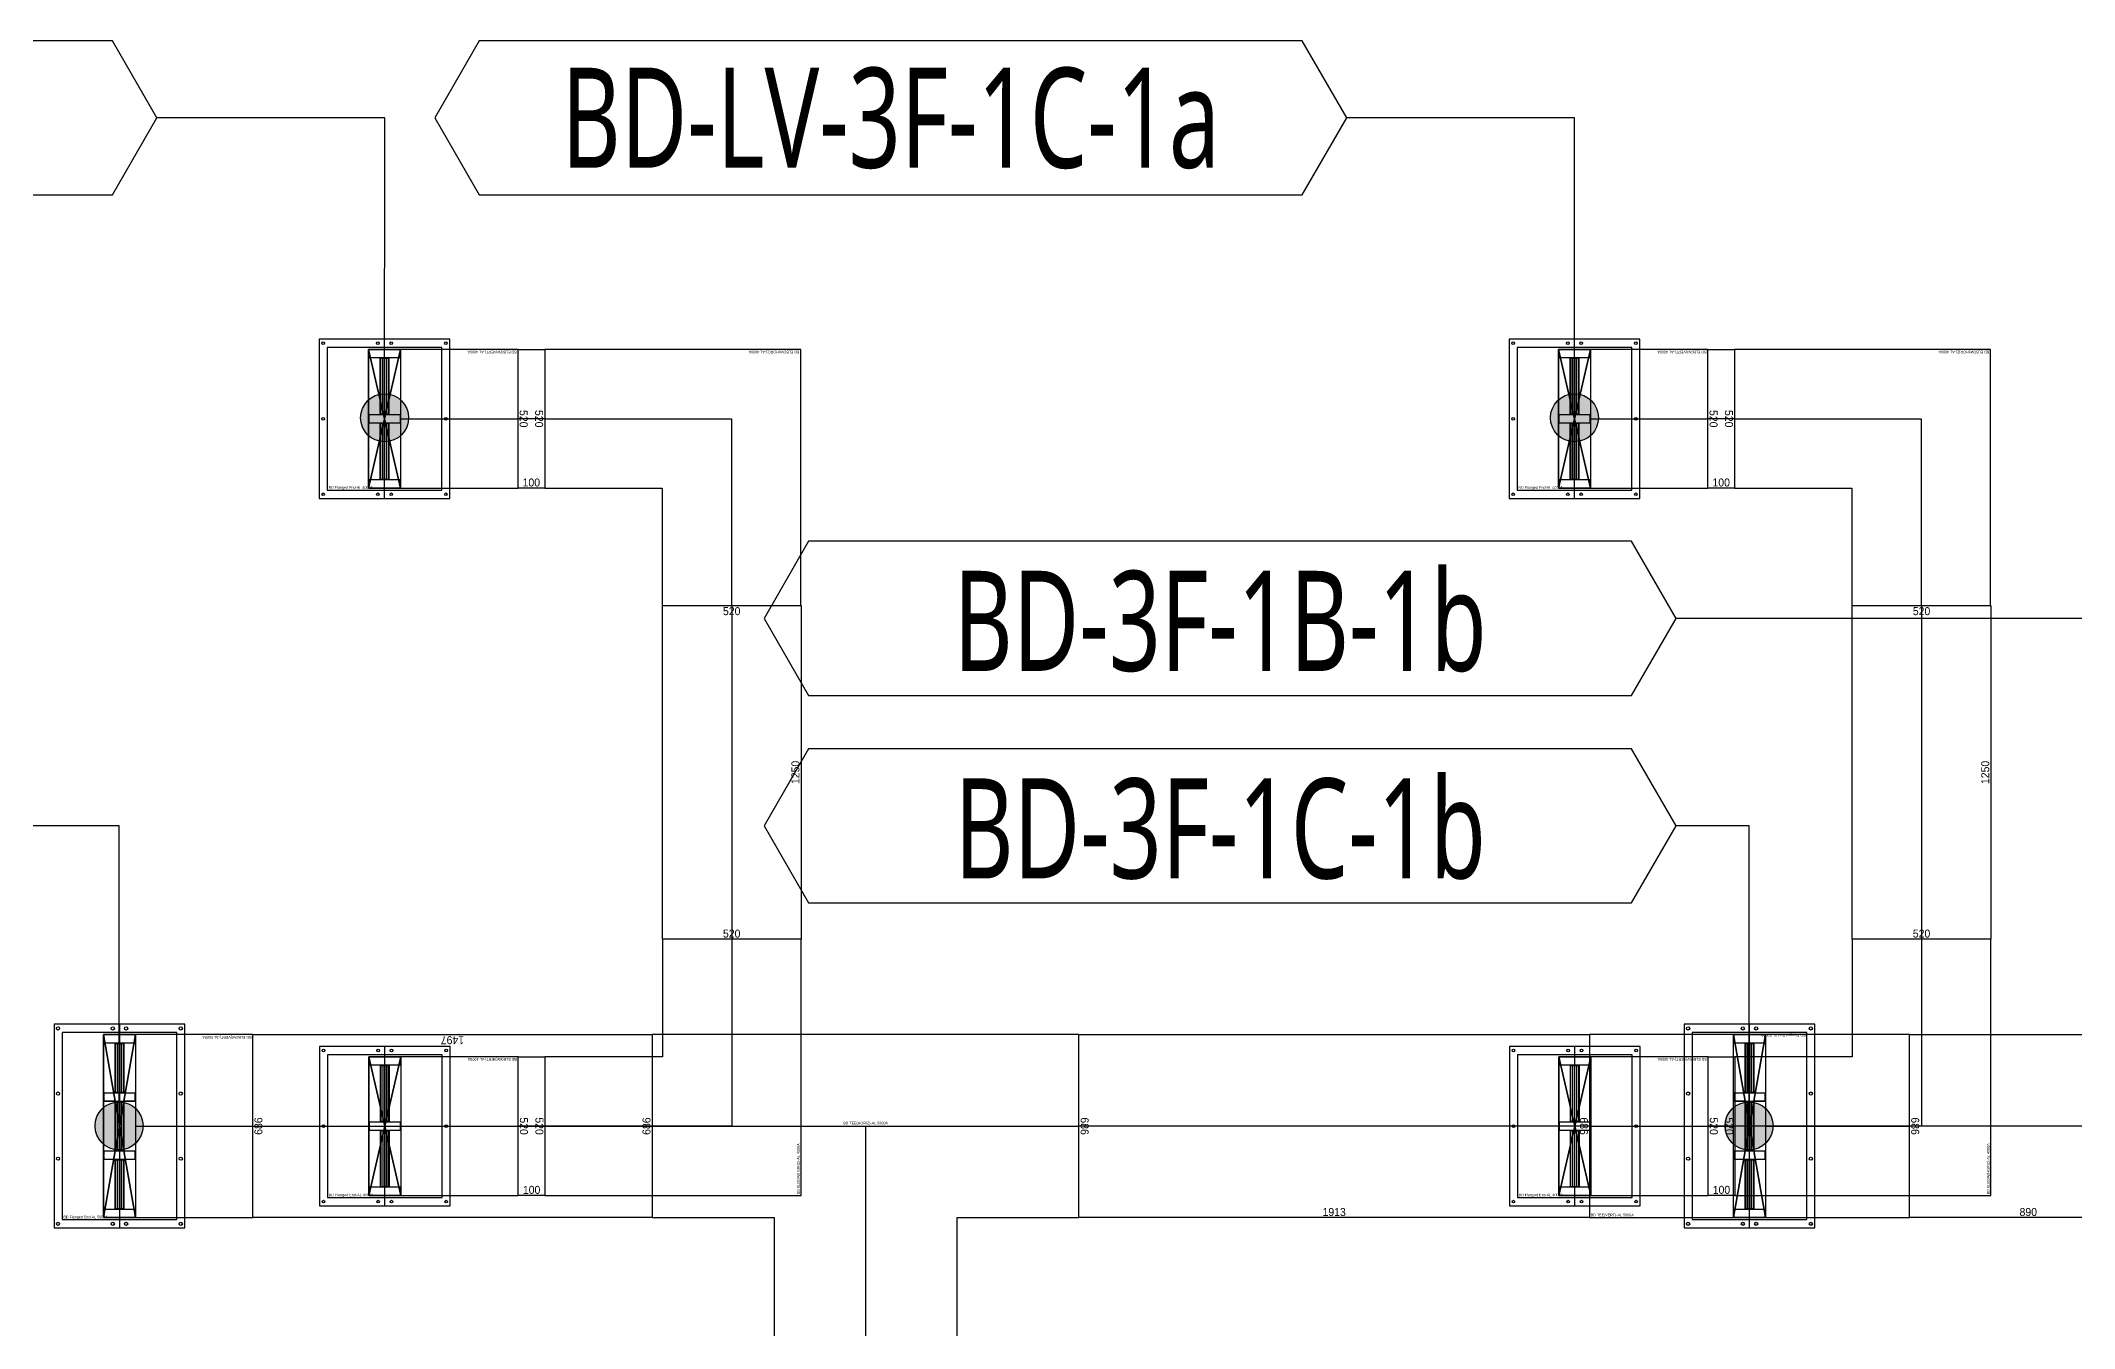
# Model space of a CAD drawing. Header units: millimetres. Extents: x 84228 to 374549, y -351975 to 847575.
# Drawn here: x 292800 to 300423, y 410342 to 415166 of the extents above; entities that cross this region are included whole.
import ezdxf
from ezdxf.enums import TextEntityAlignment as Align

# ---------------------------------------------------------------- set-up
doc = ezdxf.new("R2010")
doc.units = ezdxf.units.MM
doc.header["$LTSCALE"] = 150
doc.layers.get('Defpoints').update_dxf_attribs({"color": 150})
for name, color, linetype in [('-----27 Bus Duct_LV_380-220V', 200, 'Continuous'), ('-----27 Bus Duct_LV_380-220V_IT BACK UP', 2, 'Continuous'), ('-----99 Cable Schedule', 2, 'Continuous')]:
    doc.layers.add(name, color=color, linetype=linetype)
doc.styles.add('DH', font='malgun.ttf')
doc.styles.add('ELEC', font='Dotum.ttf')
doc.styles.get("Standard").update_dxf_attribs({"font": 'Dotum.ttf'})
doc.dimstyles.new('전기통신참고용-치수', dxfattribs={"dimscale": 15, "dimtxt": 2, "dimasz": 0, "dimexe": 0, "dimexo": 0, "dimgap": 0.4, "dimtad": 4, "dimdec": 0, "dimzin": 0, "dimdsep": 46, "dimtxsty": 'Standard', "dimblk": 'NONE', "dimcen": 0, "dimse1": 1, "dimse2": 1, "dimsd1": 1, "dimsd2": 1, "dimclrd": 8, "dimclre": 8, "dimclrt": 8, "dimadec": 0, "dimazin": 0, "dimtfac": 1, "dimtdec": 0, "dimtix": 1, "dimtmove": 2, "dimatfit": 0, "dimldrblk": 'NONE', "dimfxl": 2, "dimtolj": 1, "dimtzin": 0, "dimarcsym": 0})

# ---------------------------------------------------------------- blocks, each defined once
blk = doc.blocks.new('*U79')
at = {"color": 0}
blk.add_line((0, 381.5), (0, -381.5), dxfattribs=at)
at = {"color": 1}
for p, q in [((60, 343), (-60, -343)), ((-60, 343), (60, -343))]:
    blk.add_line(p, q, dxfattribs=at)
at = {"color": 0}
for points in [[(-245, -381.5), (245, -381.5), (245, 381.5), (-245, 381.5)], [(-215, -350.5), (215, -350.5), (215, 350.5), (-215, 350.5)]]:
    blk.add_lwpolyline(points, close=True, dxfattribs=at)
at = {"color": 1}
blk.add_lwpolyline([(60, -343), (-60, -343), (-60, 343), (60, 343)], close=True, dxfattribs=at)
for points in [[(-60, 123, -0.4142136), (-58, 125), (-17.2, 125, 0.4142136), (-16.2, 126), (-16.2, 310, 0.4142136), (-17.2, 311), (-58, 311, -0.4142136), (-60, 313), (-60, 343, -0.4142136), (-59, 342), (-59, 313, 0.4142136), (-58, 312), (58, 312, 0.4142136), (59, 313), (59, 342, -0.4142136), (60, 343), (60, 313, -0.4142136), (58, 311), (17.2, 311, 0.4142136), (16.2, 310), (16.2, 126, 0.4142136), (17.2, 125), (58, 125, -0.4142136), (60, 123), (60, 111, -0.4142136), (59, 112), (59, 123, 0.4142136), (58, 124), (-58, 124, 0.4142136), (-59, 123), (-59, 112, -0.4142136), (-60, 111), (-60, 111), (-60, 111), (-60, 111)], [(-15.2, 126), (-15.2, 310, -0.4142136), (-14.2, 311), (14.2, 311, -0.4142136), (15.2, 310), (15.2, 126, -0.4142136), (14.2, 125), (-14.2, 125, -0.4142136)], [(-14.2, 127), (-14.2, 309, -0.4142136), (-13.2, 310), (-8.85, 310, -0.4142136), (-7.85, 309), (-7.85, 127, -0.4142136), (-8.85, 126), (-13.2, 126, -0.4142136)], [(-6.85, 127), (-6.85, 309, -0.4142136), (-5.85, 310), (-1.5, 310, -0.4142136), (-0.5, 309), (-0.5, 127, -0.4142136), (-1.5, 126), (-5.85, 126, -0.4142136)], [(0.5, 127), (0.5, 309, -0.4142136), (1.5, 310), (5.85, 310, -0.4142136), (6.85, 309), (6.85, 127, -0.4142136), (5.85, 126), (1.5, 126, -0.4142136)], [(7.85, 127), (7.85, 309, -0.4142136), (8.85, 310), (13.2, 310, -0.4142136), (14.2, 309), (14.2, 127, -0.4142136), (13.2, 126), (8.85, 126, -0.4142136)], [(-60, -95, -0.4142136), (-58, -93), (-17.2, -93, 0.4142136), (-16.2, -92), (-16.2, 92, 0.4142136), (-17.2, 93), (-58, 93, -0.4142136), (-60, 95), (-60, 109, -0.4142136), (-59, 108), (-59, 95, 0.4142136), (-58, 94), (58, 94, 0.4142136), (59, 95), (59, 108, -0.4142136), (60, 109), (60, 95, -0.4142136), (58, 93), (17.2, 93, 0.4142136), (16.2, 92), (16.2, -92, 0.4142136), (17.2, -93), (58, -93, -0.4142136), (60, -95), (60, -108, -0.4142136), (59, -107), (59, -95, 0.4142136), (58, -94), (-58, -94, 0.4142136), (-59, -95), (-59, -107, -0.4142136), (-60, -108), (-60, -108), (-60, -108), (-60, -108)], [(-15.2, -92), (-15.2, 92, -0.4142136), (-14.2, 93), (14.2, 93, -0.4142136), (15.2, 92), (15.2, -92, -0.4142136), (14.2, -93), (-14.2, -93, -0.4142136)], [(-14.2, -91), (-14.2, 91, -0.4142136), (-13.2, 92), (-8.85, 92, -0.4142136), (-7.85, 91), (-7.85, -91, -0.4142136), (-8.85, -92), (-13.2, -92, -0.4142136)], [(-6.85, -91), (-6.85, 91, -0.4142136), (-5.85, 92), (-1.5, 92, -0.4142136), (-0.5, 91), (-0.5, -91, -0.4142136), (-1.5, -92), (-5.85, -92, -0.4142136)], [(0.5, -91), (0.5, 91, -0.4142136), (1.5, 92), (5.85, 92, -0.4142136), (6.85, 91), (6.85, -91, -0.4142136), (5.85, -92), (1.5, -92, -0.4142136)], [(7.85, -91), (7.85, 91, -0.4142136), (8.85, 92), (13.2, 92, -0.4142136), (14.2, 91), (14.2, -91, -0.4142136), (13.2, -92), (8.85, -92, -0.4142136)], [(-60, -313, -0.4142136), (-58, -311), (-17.2, -311, 0.4142136), (-16.2, -310), (-16.2, -126, 0.4142136), (-17.2, -125), (-58, -125, -0.4142136), (-60, -123), (-60, -110, -0.4142136), (-59, -111), (-59, -123, 0.4142136), (-58, -124), (58, -124, 0.4142136), (59, -123), (59, -111, -0.4142136), (60, -110), (60, -123, -0.4142136), (58, -125), (17.2, -125, 0.4142136), (16.2, -126), (16.2, -310, 0.4142136), (17.2, -311), (58, -311, -0.4142136), (60, -313), (60, -343, -0.4142136), (59, -342), (59, -313, 0.4142136), (58, -312), (-58, -312, 0.4142136), (-59, -313), (-59, -342, -0.4142136), (-60, -343), (-60, -343), (-60, -343), (-60, -343)], [(-15.2, -310), (-15.2, -126, -0.4142136), (-14.2, -125), (14.2, -125, -0.4142136), (15.2, -126), (15.2, -310, -0.4142136), (14.2, -311), (-14.2, -311, -0.4142136)], [(-14.2, -309), (-14.2, -127, -0.4142136), (-13.2, -126), (-8.85, -126, -0.4142136), (-7.85, -127), (-7.85, -309, -0.4142136), (-8.85, -310), (-13.2, -310, -0.4142136)], [(-6.85, -309), (-6.85, -127, -0.4142136), (-5.85, -126), (-1.5, -126, -0.4142136), (-0.5, -127), (-0.5, -309, -0.4142136), (-1.5, -310), (-5.85, -310, -0.4142136)], [(0.5, -309), (0.5, -127, -0.4142136), (1.5, -126), (5.85, -126, -0.4142136), (6.85, -127), (6.85, -309, -0.4142136), (5.85, -310), (1.5, -310, -0.4142136)], [(7.85, -309), (7.85, -127, -0.4142136), (8.85, -126), (13.2, -126, -0.4142136), (14.2, -127), (14.2, -309, -0.4142136), (13.2, -310), (8.85, -310, -0.4142136)]]:
    blk.add_lwpolyline(points, format="xyb", close=True, dxfattribs=at)
at = {"color": 0}
for centre in [(-230, 366), (-25, 366), (25, 366), (230, 366), (-230, 122), (230, 122), (-230, -122), (230, -122), (-230, -366), (-25, -366), (25, -366), (230, -366)]:
    blk.add_circle(centre, 6, dxfattribs=at)
at = {"color": 0, "style": 'ELEC'}
blk.add_text('BD Flanged End-AL 5000A', height=10, dxfattribs=at).set_placement((-210, -340.5), align=Align.MIDDLE_LEFT)
blk = doc.blocks.new('*U69')
at = {"color": 1}
for p, q in [((340, 343), (220, -343)), ((220, 343), (340, -343))]:
    blk.add_line(p, q, dxfattribs=at)
at = {"color": 0}
blk.add_lwpolyline([(-220, -343), (220, -343), (220, 343), (-220, 343)], close=True, dxfattribs=at)
blk.add_lwpolyline([(220, -343), (340, -343), (340, 343), (220, 343)], dxfattribs=at)
at = {"color": 1}
for points in [[(220, 123, -0.4142136), (222, 125), (262.8, 125, 0.4142136), (263.8, 126), (263.8, 310, 0.4142136), (262.8, 311), (222, 311, -0.4142136), (220, 313), (220, 343, -0.4142136), (221, 342), (221, 313, 0.4142136), (222, 312), (338, 312, 0.4142136), (339, 313), (339, 342, -0.4142136), (340, 343), (340, 313, -0.4142136), (338, 311), (297.2, 311, 0.4142136), (296.2, 310), (296.2, 126, 0.4142136), (297.2, 125), (338, 125, -0.4142136), (340, 123), (340, 111, -0.4142136), (339, 112), (339, 123, 0.4142136), (338, 124), (222, 124, 0.4142136), (221, 123), (221, 112, -0.4142136), (220, 111), (220, 111), (220, 111), (220, 111)], [(264.8, 126), (264.8, 310, -0.4142136), (265.8, 311), (294.2, 311, -0.4142136), (295.2, 310), (295.2, 126, -0.4142136), (294.2, 125), (265.8, 125, -0.4142136)], [(265.8, 127), (265.8, 309, -0.4142136), (266.8, 310), (271.15, 310, -0.4142136), (272.15, 309), (272.15, 127, -0.4142136), (271.15, 126), (266.8, 126, -0.4142136)], [(273.15, 127), (273.15, 309, -0.4142136), (274.15, 310), (278.5, 310, -0.4142136), (279.5, 309), (279.5, 127, -0.4142136), (278.5, 126), (274.15, 126, -0.4142136)], [(280.5, 127), (280.5, 309, -0.4142136), (281.5, 310), (285.85, 310, -0.4142136), (286.85, 309), (286.85, 127, -0.4142136), (285.85, 126), (281.5, 126, -0.4142136)], [(287.85, 127), (287.85, 309, -0.4142136), (288.85, 310), (293.2, 310, -0.4142136), (294.2, 309), (294.2, 127, -0.4142136), (293.2, 126), (288.85, 126, -0.4142136)], [(220, -95, -0.4142136), (222, -93), (262.8, -93, 0.4142136), (263.8, -92), (263.8, 92, 0.4142136), (262.8, 93), (222, 93, -0.4142136), (220, 95), (220, 109, -0.4142136), (221, 108), (221, 95, 0.4142136), (222, 94), (338, 94, 0.4142136), (339, 95), (339, 108, -0.4142136), (340, 109), (340, 95, -0.4142136), (338, 93), (297.2, 93, 0.4142136), (296.2, 92), (296.2, -92, 0.4142136), (297.2, -93), (338, -93, -0.4142136), (340, -95), (340, -108, -0.4142136), (339, -107), (339, -95, 0.4142136), (338, -94), (222, -94, 0.4142136), (221, -95), (221, -107, -0.4142136), (220, -108), (220, -108), (220, -108), (220, -108)], [(264.8, -92), (264.8, 92, -0.4142136), (265.8, 93), (294.2, 93, -0.4142136), (295.2, 92), (295.2, -92, -0.4142136), (294.2, -93), (265.8, -93, -0.4142136)], [(265.8, -91), (265.8, 91, -0.4142136), (266.8, 92), (271.15, 92, -0.4142136), (272.15, 91), (272.15, -91, -0.4142136), (271.15, -92), (266.8, -92, -0.4142136)], [(273.15, -91), (273.15, 91, -0.4142136), (274.15, 92), (278.5, 92, -0.4142136), (279.5, 91), (279.5, -91, -0.4142136), (278.5, -92), (274.15, -92, -0.4142136)], [(280.5, -91), (280.5, 91, -0.4142136), (281.5, 92), (285.85, 92, -0.4142136), (286.85, 91), (286.85, -91, -0.4142136), (285.85, -92), (281.5, -92, -0.4142136)], [(287.85, -91), (287.85, 91, -0.4142136), (288.85, 92), (293.2, 92, -0.4142136), (294.2, 91), (294.2, -91, -0.4142136), (293.2, -92), (288.85, -92, -0.4142136)], [(220, -313, -0.4142136), (222, -311), (262.8, -311, 0.4142136), (263.8, -310), (263.8, -126, 0.4142136), (262.8, -125), (222, -125, -0.4142136), (220, -123), (220, -110, -0.4142136), (221, -111), (221, -123, 0.4142136), (222, -124), (338, -124, 0.4142136), (339, -123), (339, -111, -0.4142136), (340, -110), (340, -123, -0.4142136), (338, -125), (297.2, -125, 0.4142136), (296.2, -126), (296.2, -310, 0.4142136), (297.2, -311), (338, -311, -0.4142136), (340, -313), (340, -343, -0.4142136), (339, -342), (339, -313, 0.4142136), (338, -312), (222, -312, 0.4142136), (221, -313), (221, -342, -0.4142136), (220, -343), (220, -343), (220, -343), (220, -343)], [(264.8, -310), (264.8, -126, -0.4142136), (265.8, -125), (294.2, -125, -0.4142136), (295.2, -126), (295.2, -310, -0.4142136), (294.2, -311), (265.8, -311, -0.4142136)], [(265.8, -309), (265.8, -127, -0.4142136), (266.8, -126), (271.15, -126, -0.4142136), (272.15, -127), (272.15, -309, -0.4142136), (271.15, -310), (266.8, -310, -0.4142136)], [(273.15, -309), (273.15, -127, -0.4142136), (274.15, -126), (278.5, -126, -0.4142136), (279.5, -127), (279.5, -309, -0.4142136), (278.5, -310), (274.15, -310, -0.4142136)], [(280.5, -309), (280.5, -127, -0.4142136), (281.5, -126), (285.85, -126, -0.4142136), (286.85, -127), (286.85, -309, -0.4142136), (285.85, -310), (281.5, -310, -0.4142136)], [(287.85, -309), (287.85, -127, -0.4142136), (288.85, -126), (293.2, -126, -0.4142136), (294.2, -127), (294.2, -309, -0.4142136), (293.2, -310), (288.85, -310, -0.4142136)]]:
    blk.add_lwpolyline(points, format="xyb", close=True, dxfattribs=at)
blk.add_lwpolyline([(220, 0), (-220, 0)], dxfattribs=at)
at = {"color": 0, "style": 'ELEC'}
blk.add_text('BD ELBOW(VERT)-AL 5000A', height=10, dxfattribs=at).set_placement((-215, -333), align=Align.MIDDLE_LEFT)
blk = doc.blocks.new('*D203')
at = {"layer": 'Defpoints', "color": 0, "transparency": 16777216}
for p in [(0, 3000), (686, 3000), (686, 3000)]:
    blk.add_point(p, dxfattribs=at)
at = {"color": 0, "transparency": 16777216, "insert": (343, 2979), "char_height": 30, "attachment_point": 5}
blk.add_mtext('\\A1;{\\C0;686}', dxfattribs=at)
blk = doc.blocks.new('_None')
blk = doc.blocks.new('*D204')
at = {"layer": 'Defpoints', "color": 0, "transparency": 16777216}
for p in [(686, 3000), (686, 3000), (686, 1503.3)]:
    blk.add_point(p, dxfattribs=at)
at = {"color": 0, "transparency": 16777216, "insert": (665, 2251.7), "char_height": 30, "attachment_point": 5, "rotation": 90}
blk.add_mtext('\\A1;{\\C0;1497}', dxfattribs=at)
blk = doc.blocks.new('*D205')
at = {"layer": 'Defpoints', "color": 0, "transparency": 16777216}
for p in [(0, 1503.3), (686, 1503.3), (686, 1503.3)]:
    blk.add_point(p, dxfattribs=at)
at = {"color": 0, "transparency": 16777216, "insert": (343, 1524.3), "char_height": 30, "attachment_point": 5}
blk.add_mtext('\\A1;{\\C0;686}', dxfattribs=at)
blk = doc.blocks.new('*D207')
at = {"layer": 'Defpoints', "color": 0, "transparency": 16777216}
for p in [(0, 2900), (686, 2900), (686, 2900)]:
    blk.add_point(p, dxfattribs=at)
at = {"color": 0, "transparency": 16777216, "insert": (343, 2879), "char_height": 30, "attachment_point": 5}
blk.add_mtext('\\A1;{\\C0;686}', dxfattribs=at)
blk = doc.blocks.new('*D208')
at = {"layer": 'Defpoints', "color": 0, "transparency": 16777216}
for p in [(686, 2900), (686, 2900), (686, 986.7)]:
    blk.add_point(p, dxfattribs=at)
at = {"color": 0, "transparency": 16777216, "insert": (665, 1943.3), "char_height": 30, "attachment_point": 5, "rotation": 90}
blk.add_mtext('\\A1;{\\C0;1913}', dxfattribs=at)
blk = doc.blocks.new('*D209')
at = {"layer": 'Defpoints', "color": 0, "transparency": 16777216}
for p in [(0, 986.7), (686, 986.7), (686, 986.7)]:
    blk.add_point(p, dxfattribs=at)
at = {"color": 0, "transparency": 16777216, "insert": (343, 1007.7), "char_height": 30, "attachment_point": 5}
blk.add_mtext('\\A1;{\\C0;686}', dxfattribs=at)
blk = doc.blocks.new('*U334')
at = {"color": 0}
blk.add_lwpolyline([(-343, -343), (-343, -800), (343, -800), (343, -343), (800, -343), (800, 343), (-800, 343), (-800, -343)], close=True, dxfattribs=at)
at = {"color": 1}
for points in [[(-800, 0), (800, 0)], [(0, 0), (0, -800)]]:
    blk.add_lwpolyline(points, dxfattribs=at)
at = {"color": 0, "style": 'ELEC'}
blk.add_text('BD TEE(HORIZ)-AL 5000A', height=10, dxfattribs=at).set_placement((0, 10), align=Align.MIDDLE)
blk = doc.blocks.new('*U351')
at = {"color": 1}
for p, q in [((390, 343), (270, -343)), ((270, 343), (390, -343)), ((-270, 0), (270, 0)), ((390, 0), (930, 0))]:
    blk.add_line(p, q, dxfattribs=at)
at = {"color": 0}
for points in [[(-270, -343), (270, -343), (270, 343), (-270, 343)], [(390, -343), (930, -343), (930, 343), (390, 343)]]:
    blk.add_lwpolyline(points, close=True, dxfattribs=at)
for points in [[(390, 343), (270, 343)], [(270, -343), (390, -343)]]:
    blk.add_lwpolyline(points, dxfattribs=at)
at = {"color": 1}
for points in [[(270, 123, -0.4142136), (272, 125), (312.8, 125, 0.4142136), (313.8, 126), (313.8, 310, 0.4142136), (312.8, 311), (272, 311, -0.4142136), (270, 313), (270, 343, -0.4142136), (271, 342), (271, 313, 0.4142136), (272, 312), (388, 312, 0.4142136), (389, 313), (389, 342, -0.4142136), (390, 343), (390, 313, -0.4142136), (388, 311), (347.2, 311, 0.4142136), (346.2, 310), (346.2, 126, 0.4142136), (347.2, 125), (388, 125, -0.4142136), (390, 123), (390, 111, -0.4142136), (389, 112), (389, 123, 0.4142136), (388, 124), (272, 124, 0.4142136), (271, 123), (271, 112, -0.4142136), (270, 111), (270, 111), (270, 111), (270, 111)], [(314.8, 126), (314.8, 310, -0.4142136), (315.8, 311), (344.2, 311, -0.4142136), (345.2, 310), (345.2, 126, -0.4142136), (344.2, 125), (315.8, 125, -0.4142136)], [(315.8, 127), (315.8, 309, -0.4142136), (316.8, 310), (321.15, 310, -0.4142136), (322.15, 309), (322.15, 127, -0.4142136), (321.15, 126), (316.8, 126, -0.4142136)], [(323.15, 127), (323.15, 309, -0.4142136), (324.15, 310), (328.5, 310, -0.4142136), (329.5, 309), (329.5, 127, -0.4142136), (328.5, 126), (324.15, 126, -0.4142136)], [(330.5, 127), (330.5, 309, -0.4142136), (331.5, 310), (335.85, 310, -0.4142136), (336.85, 309), (336.85, 127, -0.4142136), (335.85, 126), (331.5, 126, -0.4142136)], [(337.85, 127), (337.85, 309, -0.4142136), (338.85, 310), (343.2, 310, -0.4142136), (344.2, 309), (344.2, 127, -0.4142136), (343.2, 126), (338.85, 126, -0.4142136)], [(270, -95, -0.4142136), (272, -93), (312.8, -93, 0.4142136), (313.8, -92), (313.8, 92, 0.4142136), (312.8, 93), (272, 93, -0.4142136), (270, 95), (270, 109, -0.4142136), (271, 108), (271, 95, 0.4142136), (272, 94), (388, 94, 0.4142136), (389, 95), (389, 108, -0.4142136), (390, 109), (390, 95, -0.4142136), (388, 93), (347.2, 93, 0.4142136), (346.2, 92), (346.2, -92, 0.4142136), (347.2, -93), (388, -93, -0.4142136), (390, -95), (390, -108, -0.4142136), (389, -107), (389, -95, 0.4142136), (388, -94), (272, -94, 0.4142136), (271, -95), (271, -107, -0.4142136), (270, -108), (270, -108), (270, -108), (270, -108)], [(314.8, -92), (314.8, 92, -0.4142136), (315.8, 93), (344.2, 93, -0.4142136), (345.2, 92), (345.2, -92, -0.4142136), (344.2, -93), (315.8, -93, -0.4142136)], [(315.8, -91), (315.8, 91, -0.4142136), (316.8, 92), (321.15, 92, -0.4142136), (322.15, 91), (322.15, -91, -0.4142136), (321.15, -92), (316.8, -92, -0.4142136)], [(323.15, -91), (323.15, 91, -0.4142136), (324.15, 92), (328.5, 92, -0.4142136), (329.5, 91), (329.5, -91, -0.4142136), (328.5, -92), (324.15, -92, -0.4142136)], [(330.5, -91), (330.5, 91, -0.4142136), (331.5, 92), (335.85, 92, -0.4142136), (336.85, 91), (336.85, -91, -0.4142136), (335.85, -92), (331.5, -92, -0.4142136)], [(337.85, -91), (337.85, 91, -0.4142136), (338.85, 92), (343.2, 92, -0.4142136), (344.2, 91), (344.2, -91, -0.4142136), (343.2, -92), (338.85, -92, -0.4142136)], [(270, -313, -0.4142136), (272, -311), (312.8, -311, 0.4142136), (313.8, -310), (313.8, -126, 0.4142136), (312.8, -125), (272, -125, -0.4142136), (270, -123), (270, -110, -0.4142136), (271, -111), (271, -123, 0.4142136), (272, -124), (388, -124, 0.4142136), (389, -123), (389, -111, -0.4142136), (390, -110), (390, -123, -0.4142136), (388, -125), (347.2, -125, 0.4142136), (346.2, -126), (346.2, -310, 0.4142136), (347.2, -311), (388, -311, -0.4142136), (390, -313), (390, -343, -0.4142136), (389, -342), (389, -313, 0.4142136), (388, -312), (272, -312, 0.4142136), (271, -313), (271, -342, -0.4142136), (270, -343), (270, -343), (270, -343), (270, -343)], [(314.8, -310), (314.8, -126, -0.4142136), (315.8, -125), (344.2, -125, -0.4142136), (345.2, -126), (345.2, -310, -0.4142136), (344.2, -311), (315.8, -311, -0.4142136)], [(315.8, -309), (315.8, -127, -0.4142136), (316.8, -126), (321.15, -126, -0.4142136), (322.15, -127), (322.15, -309, -0.4142136), (321.15, -310), (316.8, -310, -0.4142136)], [(323.15, -309), (323.15, -127, -0.4142136), (324.15, -126), (328.5, -126, -0.4142136), (329.5, -127), (329.5, -309, -0.4142136), (328.5, -310), (324.15, -310, -0.4142136)], [(330.5, -309), (330.5, -127, -0.4142136), (331.5, -126), (335.85, -126, -0.4142136), (336.85, -127), (336.85, -309, -0.4142136), (335.85, -310), (331.5, -310, -0.4142136)], [(337.85, -309), (337.85, -127, -0.4142136), (338.85, -126), (343.2, -126, -0.4142136), (344.2, -127), (344.2, -309, -0.4142136), (343.2, -310), (338.85, -310, -0.4142136)]]:
    blk.add_lwpolyline(points, format="xyb", close=True, dxfattribs=at)
at = {"color": 0, "style": 'ELEC'}
blk.add_text('BD TEE(VERT)-AL 5000A', height=10, dxfattribs=at).set_placement((-265, -333), align=Align.MIDDLE_LEFT)
blk = doc.blocks.new('*D211')
at = {"layer": 'Defpoints', "color": 0, "transparency": 16777216}
for p in [(0, 1876.7), (686, 1876.7), (686, 1876.7)]:
    blk.add_point(p, dxfattribs=at)
at = {"color": 0, "transparency": 16777216, "insert": (343, 1855.7), "char_height": 30, "attachment_point": 5}
blk.add_mtext('\\A1;{\\C0;686}', dxfattribs=at)
blk = doc.blocks.new('*D212')
at = {"layer": 'Defpoints', "color": 0, "transparency": 16777216}
for p in [(686, 1876.7), (686, 1876.7), (686, 986.7)]:
    blk.add_point(p, dxfattribs=at)
at = {"color": 0, "transparency": 16777216, "insert": (665, 1431.7), "char_height": 30, "attachment_point": 5, "rotation": 90}
blk.add_mtext('\\A1;{\\C0;890}', dxfattribs=at)
blk = doc.blocks.new('*D213')
at = {"layer": 'Defpoints', "color": 0, "transparency": 16777216}
for p in [(0, 986.7), (686, 986.7), (686, 986.7)]:
    blk.add_point(p, dxfattribs=at)
at = {"color": 0, "transparency": 16777216, "insert": (343, 1007.7), "char_height": 30, "attachment_point": 5}
blk.add_mtext('\\A1;{\\C0;686}', dxfattribs=at)
blk = doc.blocks.new('A$C9a0ab699')
h = blk.add_hatch(color=0)
edge = h.paths.add_edge_path()
edge.add_arc((0, 0), 64, 720, 1080, ccw=False)
at = {"color": 0}
blk.add_circle((0, 0), 64, dxfattribs=at)
blk = doc.blocks.new('*U23')
at = {"color": 1}
for p, q in [((60, 260), (-60, -260)), ((-60, 260), (60, -260))]:
    blk.add_line(p, q, dxfattribs=at)
at = {"color": 0}
blk.add_line((0, -298.5), (0, 298.5), dxfattribs=at)
for points in [[(-245, -298.5), (245, -298.5), (245, 298.5), (-245, 298.5)], [(-215, -267.5), (215, -267.5), (215, 267.5), (-215, 267.5)]]:
    blk.add_lwpolyline(points, close=True, dxfattribs=at)
at = {"color": 1}
blk.add_lwpolyline([(60, -260), (-60, -260), (-60, 260), (60, 260)], close=True, dxfattribs=at)
for points in [[(-60, 14, -0.4142136), (-58, 16), (-17.2, 16, 0.4142136), (-16.2, 17), (-16.2, 227, 0.4142136), (-17.2, 228), (-58, 228, -0.4142136), (-60, 230), (-60, 260, -0.4142136), (-59, 259), (-59, 230, 0.4142136), (-58, 229), (58, 229, 0.4142136), (59, 230), (59, 259, -0.4142136), (60, 260), (60, 230, -0.4142136), (58, 228), (17.2, 228, 0.4142136), (16.2, 227), (16.2, 17, 0.4142136), (17.2, 16), (58, 16, -0.4142136), (60, 14), (60, 2, -0.4142136), (59, 3), (59, 14, 0.4142136), (58, 15), (-58, 15, 0.4142136), (-59, 14), (-59, 3, -0.4142136), (-60, 2), (-60, 2), (-60, 2), (-60, 2)], [(-15.2, 17), (-15.2, 227, -0.4142136), (-14.2, 228), (14.2, 228, -0.4142136), (15.2, 227), (15.2, 17, -0.4142136), (14.2, 16), (-14.2, 16, -0.4142136)], [(-14.2, 18), (-14.2, 226, -0.4142136), (-13.2, 227), (-8.85, 227, -0.4142136), (-7.85, 226), (-7.85, 18, -0.4142136), (-8.85, 17), (-13.2, 17, -0.4142136)], [(-6.85, 18), (-6.85, 226, -0.4142136), (-5.85, 227), (-1.5, 227, -0.4142136), (-0.5, 226), (-0.5, 18, -0.4142136), (-1.5, 17), (-5.85, 17, -0.4142136)], [(0.5, 18), (0.5, 226, -0.4142136), (1.5, 227), (5.85, 227, -0.4142136), (6.85, 226), (6.85, 18, -0.4142136), (5.85, 17), (1.5, 17, -0.4142136)], [(7.85, 18), (7.85, 226, -0.4142136), (8.85, 227), (13.2, 227, -0.4142136), (14.2, 226), (14.2, 18, -0.4142136), (13.2, 17), (8.85, 17, -0.4142136)], [(-60, -230, -0.4142136), (-58, -228), (-17.2, -228, 0.4142136), (-16.2, -227), (-16.2, -17, 0.4142136), (-17.2, -16), (-58, -16, -0.4142136), (-60, -14), (-60, 0, -0.4142136), (-59, -1), (-59, -14, 0.4142136), (-58, -15), (58, -15, 0.4142136), (59, -14), (59, -1, -0.4142136), (60, 0), (60, -14, -0.4142136), (58, -16), (17.2, -16, 0.4142136), (16.2, -17), (16.2, -227, 0.4142136), (17.2, -228), (58, -228, -0.4142136), (60, -230), (60, -260, -0.4142136), (59, -259), (59, -230, 0.4142136), (58, -229), (-58, -229, 0.4142136), (-59, -230), (-59, -259, -0.4142136), (-60, -260), (-60, -260), (-60, -260), (-60, -260)], [(-15.2, -227), (-15.2, -17, -0.4142136), (-14.2, -16), (14.2, -16, -0.4142136), (15.2, -17), (15.2, -227, -0.4142136), (14.2, -228), (-14.2, -228, -0.4142136)], [(-14.2, -226), (-14.2, -18, -0.4142136), (-13.2, -17), (-8.85, -17, -0.4142136), (-7.85, -18), (-7.85, -226, -0.4142136), (-8.85, -227), (-13.2, -227, -0.4142136)], [(-6.85, -226), (-6.85, -18, -0.4142136), (-5.85, -17), (-1.5, -17, -0.4142136), (-0.5, -18), (-0.5, -226, -0.4142136), (-1.5, -227), (-5.85, -227, -0.4142136)], [(0.5, -226), (0.5, -18, -0.4142136), (1.5, -17), (5.85, -17, -0.4142136), (6.85, -18), (6.85, -226, -0.4142136), (5.85, -227), (1.5, -227, -0.4142136)], [(7.85, -226), (7.85, -18, -0.4142136), (8.85, -17), (13.2, -17, -0.4142136), (14.2, -18), (14.2, -226, -0.4142136), (13.2, -227), (8.85, -227, -0.4142136)]]:
    blk.add_lwpolyline(points, format="xyb", close=True, dxfattribs=at)
at = {"color": 0}
for centre in [(-230, 283), (-25, 283), (25, 283), (230, 283), (-230, 0), (230, 0), (-230, -283), (-25, -283), (25, -283), (230, -283)]:
    blk.add_circle(centre, 5, dxfattribs=at)
at = {"color": 0, "style": 'ELEC'}
blk.add_text('BD Flanged End-AL 4000A', height=10, dxfattribs=at).set_placement((-210, -257.5), align=Align.MIDDLE_LEFT)
blk = doc.blocks.new('*U22')
at = {"color": 1}
for p, q in [((340, 260), (220, -260)), ((220, 260), (340, -260))]:
    blk.add_line(p, q, dxfattribs=at)
at = {"color": 0}
blk.add_lwpolyline([(-220, -260), (220, -260), (220, 260), (-220, 260)], close=True, dxfattribs=at)
blk.add_lwpolyline([(220, -260), (340, -260), (340, 260), (220, 260)], dxfattribs=at)
at = {"color": 1}
for points in [[(220, 14, -0.4142136), (222, 16), (262.8, 16, 0.4142136), (263.8, 17), (263.8, 227, 0.4142136), (262.8, 228), (222, 228, -0.4142136), (220, 230), (220, 260, -0.4142136), (221, 259), (221, 230, 0.4142136), (222, 229), (338, 229, 0.4142136), (339, 230), (339, 259, -0.4142136), (340, 260), (340, 230, -0.4142136), (338, 228), (297.2, 228, 0.4142136), (296.2, 227), (296.2, 17, 0.4142136), (297.2, 16), (338, 16, -0.4142136), (340, 14), (340, 2, -0.4142136), (339, 3), (339, 14, 0.4142136), (338, 15), (222, 15, 0.4142136), (221, 14), (221, 3, -0.4142136), (220, 2), (220, 2), (220, 2), (220, 2)], [(264.8, 17), (264.8, 227, -0.4142136), (265.8, 228), (294.2, 228, -0.4142136), (295.2, 227), (295.2, 17, -0.4142136), (294.2, 16), (265.8, 16, -0.4142136)], [(265.8, 18), (265.8, 226, -0.4142136), (266.8, 227), (271.15, 227, -0.4142136), (272.15, 226), (272.15, 18, -0.4142136), (271.15, 17), (266.8, 17, -0.4142136)], [(273.15, 18), (273.15, 226, -0.4142136), (274.15, 227), (278.5, 227, -0.4142136), (279.5, 226), (279.5, 18, -0.4142136), (278.5, 17), (274.15, 17, -0.4142136)], [(280.5, 18), (280.5, 226, -0.4142136), (281.5, 227), (285.85, 227, -0.4142136), (286.85, 226), (286.85, 18, -0.4142136), (285.85, 17), (281.5, 17, -0.4142136)], [(287.85, 18), (287.85, 226, -0.4142136), (288.85, 227), (293.2, 227, -0.4142136), (294.2, 226), (294.2, 18, -0.4142136), (293.2, 17), (288.85, 17, -0.4142136)], [(220, -230, -0.4142136), (222, -228), (262.8, -228, 0.4142136), (263.8, -227), (263.8, -17, 0.4142136), (262.8, -16), (222, -16, -0.4142136), (220, -14), (220, 0, -0.4142136), (221, -1), (221, -14, 0.4142136), (222, -15), (338, -15, 0.4142136), (339, -14), (339, -1, -0.4142136), (340, 0), (340, -14, -0.4142136), (338, -16), (297.2, -16, 0.4142136), (296.2, -17), (296.2, -227, 0.4142136), (297.2, -228), (338, -228, -0.4142136), (340, -230), (340, -260, -0.4142136), (339, -259), (339, -230, 0.4142136), (338, -229), (222, -229, 0.4142136), (221, -230), (221, -259, -0.4142136), (220, -260), (220, -260), (220, -260), (220, -260)], [(264.8, -227), (264.8, -17, -0.4142136), (265.8, -16), (294.2, -16, -0.4142136), (295.2, -17), (295.2, -227, -0.4142136), (294.2, -228), (265.8, -228, -0.4142136)], [(265.8, -226), (265.8, -18, -0.4142136), (266.8, -17), (271.15, -17, -0.4142136), (272.15, -18), (272.15, -226, -0.4142136), (271.15, -227), (266.8, -227, -0.4142136)], [(273.15, -226), (273.15, -18, -0.4142136), (274.15, -17), (278.5, -17, -0.4142136), (279.5, -18), (279.5, -226, -0.4142136), (278.5, -227), (274.15, -227, -0.4142136)], [(280.5, -226), (280.5, -18, -0.4142136), (281.5, -17), (285.85, -17, -0.4142136), (286.85, -18), (286.85, -226, -0.4142136), (285.85, -227), (281.5, -227, -0.4142136)], [(287.85, -226), (287.85, -18, -0.4142136), (288.85, -17), (293.2, -17, -0.4142136), (294.2, -18), (294.2, -226, -0.4142136), (293.2, -227), (288.85, -227, -0.4142136)]]:
    blk.add_lwpolyline(points, format="xyb", close=True, dxfattribs=at)
blk.add_lwpolyline([(220, 0), (-220, 0)], dxfattribs=at)
at = {"color": 0, "style": 'ELEC'}
blk.add_text('BD ELBOW(VERT)-AL 4000A', height=10, dxfattribs=at).set_placement((-215, -250), align=Align.MIDDLE_LEFT)
blk = doc.blocks.new('*U24')
at = {"color": 0}
blk.add_lwpolyline([(-260, -260), (700, -260), (700, 260), (260, 260), (260, 700), (-260, 700)], close=True, dxfattribs=at)
at = {"color": 1}
blk.add_lwpolyline([(700, 0), (0, 0), (0, 700)], dxfattribs=at)
at = {"color": 0, "style": 'ELEC'}
blk.add_text('BD ELBOW(HORIZ)-AL 4000A', height=10, dxfattribs=at).set_placement((-255, -250), align=Align.MIDDLE_LEFT)
blk = doc.blocks.new('*D26')
at = {"layer": 'Defpoints', "color": 0, "transparency": 16777216}
for p in [(0, 3000), (520, 3000), (520, 3000)]:
    blk.add_point(p, dxfattribs=at)
at = {"color": 0, "transparency": 16777216, "insert": (260, 2979), "char_height": 30, "attachment_point": 5}
blk.add_mtext('\\A1;{\\C0;520}', dxfattribs=at)
blk = doc.blocks.new('*D27')
at = {"layer": 'Defpoints', "color": 0, "transparency": 16777216}
for p in [(520, 3000), (520, 3000), (520, 2900)]:
    blk.add_point(p, dxfattribs=at)
at = {"color": 0, "transparency": 16777216, "insert": (499, 2950), "char_height": 30, "attachment_point": 5, "rotation": 90}
blk.add_mtext('\\A1;{\\C0;100}', dxfattribs=at)
blk = doc.blocks.new('*D28')
at = {"layer": 'Defpoints', "color": 0, "transparency": 16777216}
for p in [(0, 2900), (520, 2900), (520, 2900)]:
    blk.add_point(p, dxfattribs=at)
at = {"color": 0, "transparency": 16777216, "insert": (260, 2921), "char_height": 30, "attachment_point": 5}
blk.add_mtext('\\A1;{\\C0;520}', dxfattribs=at)
blk = doc.blocks.new('*D30')
at = {"layer": 'Defpoints', "color": 0, "transparency": 16777216}
for p in [(0, 4150), (520, 4150), (520, 4150)]:
    blk.add_point(p, dxfattribs=at)
at = {"color": 0, "transparency": 16777216, "insert": (260, 4129), "char_height": 30, "attachment_point": 5}
blk.add_mtext('\\A1;{\\C0;520}', dxfattribs=at)
blk = doc.blocks.new('*D31')
at = {"layer": 'Defpoints', "color": 0, "transparency": 16777216}
for p in [(520, 4150), (520, 4150), (520, 2900)]:
    blk.add_point(p, dxfattribs=at)
at = {"color": 0, "transparency": 16777216, "insert": (499, 3525), "char_height": 30, "attachment_point": 5, "rotation": 90}
blk.add_mtext('\\A1;{\\C0;1250}', dxfattribs=at)
blk = doc.blocks.new('*D32')
at = {"layer": 'Defpoints', "color": 0, "transparency": 16777216}
for p in [(0, 2900), (520, 2900), (520, 2900)]:
    blk.add_point(p, dxfattribs=at)
at = {"color": 0, "transparency": 16777216, "insert": (260, 2921), "char_height": 30, "attachment_point": 5}
blk.add_mtext('\\A1;{\\C0;520}', dxfattribs=at)
blk = doc.blocks.new('*U202')
at = {"color": 1}
blk.add_line((343, 3000), (343, 1503.3), dxfattribs=at)
at = {"color": 0}
blk.add_lwpolyline([(686, 1503.3), (0, 1503.3), (0, 3000), (686, 3000)], close=True, dxfattribs=at)
for base, p1, p2, override, picture, middle in [((686, 3000), (0, 3000), (686, 3000), {"dimtxsty": 'Standard', "dimclrd": 0, "dimclre": 0, "dimclrt": 0}, '*D203', (343, 2979)), ((686, 1503.3), (0, 1503.3), (686, 1503.3), {"dimtad": 1, "dimtxsty": 'Standard', "dimclrd": 0, "dimclre": 0, "dimclrt": 0}, '*D205', (343, 1524.3))]:
    dim = blk.add_linear_dim(base=base, p1=p1, p2=p2, text='{\\C0;<>}', dimstyle='전기통신참고용-치수', override=override, dxfattribs=at)
    dim.commit()
    dim.dimension.update_dxf_attribs({"geometry": picture, "text_midpoint": middle})
dim = blk.add_linear_dim(base=(686, 3000), p1=(686, 1503.3), p2=(686, 3000), angle=90, text='{\\C0;<>}', dimstyle='전기통신참고용-치수', override={"dimtad": 1, "dimtxsty": 'Standard', "dimclrd": 0, "dimclre": 0, "dimclrt": 0}, dxfattribs=at)
dim.commit()
dim.dimension.update_dxf_attribs({"geometry": '*D204', "text_midpoint": (665, 2251.7)})
blk = doc.blocks.new('*U206')
at = {"color": 1}
blk.add_line((343, 2900), (343, 986.7), dxfattribs=at)
at = {"color": 0}
blk.add_lwpolyline([(686, 986.7), (0, 986.7), (0, 2900), (686, 2900)], close=True, dxfattribs=at)
for base, p1, p2, override, picture, middle in [((686, 2900), (0, 2900), (686, 2900), {"dimtxsty": 'Standard', "dimclrd": 0, "dimclre": 0, "dimclrt": 0}, '*D207', (343, 2879)), ((686, 986.7), (0, 986.7), (686, 986.7), {"dimtad": 1, "dimtxsty": 'Standard', "dimclrd": 0, "dimclre": 0, "dimclrt": 0}, '*D209', (343, 1007.7))]:
    dim = blk.add_linear_dim(base=base, p1=p1, p2=p2, text='{\\C0;<>}', dimstyle='전기통신참고용-치수', override=override, dxfattribs=at)
    dim.commit()
    dim.dimension.update_dxf_attribs({"geometry": picture, "text_midpoint": middle})
dim = blk.add_linear_dim(base=(686, 2900), p1=(686, 986.7), p2=(686, 2900), angle=90, text='{\\C0;<>}', dimstyle='전기통신참고용-치수', override={"dimtad": 1, "dimtxsty": 'Standard', "dimclrd": 0, "dimclre": 0, "dimclrt": 0}, dxfattribs=at)
dim.commit()
dim.dimension.update_dxf_attribs({"geometry": '*D208', "text_midpoint": (665, 1943.3)})
blk = doc.blocks.new('*U210')
at = {"color": 1}
blk.add_line((343, 1876.7), (343, 986.7), dxfattribs=at)
at = {"color": 0}
blk.add_lwpolyline([(686, 986.7), (0, 986.7), (0, 1876.7), (686, 1876.7)], close=True, dxfattribs=at)
for base, p1, p2, override, picture, middle in [((686, 1876.7), (0, 1876.7), (686, 1876.7), {"dimtxsty": 'Standard', "dimclrd": 0, "dimclre": 0, "dimclrt": 0}, '*D211', (343, 1855.7)), ((686, 986.7), (0, 986.7), (686, 986.7), {"dimtad": 1, "dimtxsty": 'Standard', "dimclrd": 0, "dimclre": 0, "dimclrt": 0}, '*D213', (343, 1007.7))]:
    dim = blk.add_linear_dim(base=base, p1=p1, p2=p2, text='{\\C0;<>}', dimstyle='전기통신참고용-치수', override=override, dxfattribs=at)
    dim.commit()
    dim.dimension.update_dxf_attribs({"geometry": picture, "text_midpoint": middle})
dim = blk.add_linear_dim(base=(686, 1876.7), p1=(686, 986.7), p2=(686, 1876.7), angle=90, text='{\\C0;<>}', dimstyle='전기통신참고용-치수', override={"dimtad": 1, "dimtxsty": 'Standard', "dimclrd": 0, "dimclre": 0, "dimclrt": 0}, dxfattribs=at)
dim.commit()
dim.dimension.update_dxf_attribs({"geometry": '*D212', "text_midpoint": (665, 1431.7)})
blk = doc.blocks.new('*U25')
at = {"color": 1}
blk.add_line((260, 3000), (260, 2900), dxfattribs=at)
at = {"color": 0}
blk.add_lwpolyline([(520, 2900), (0, 2900), (0, 3000), (520, 3000)], close=True, dxfattribs=at)
for base, p1, p2, override, picture, middle in [((520, 3000), (0, 3000), (520, 3000), {"dimtxsty": 'Standard', "dimclrd": 0, "dimclre": 0, "dimclrt": 0}, '*D26', (260, 2979)), ((520, 2900), (0, 2900), (520, 2900), {"dimtad": 1, "dimtxsty": 'Standard', "dimclrd": 0, "dimclre": 0, "dimclrt": 0}, '*D28', (260, 2921))]:
    dim = blk.add_linear_dim(base=base, p1=p1, p2=p2, text='{\\C0;<>}', dimstyle='전기통신참고용-치수', override=override, dxfattribs=at)
    dim.commit()
    dim.dimension.update_dxf_attribs({"geometry": picture, "text_midpoint": middle})
dim = blk.add_linear_dim(base=(520, 3000), p1=(520, 2900), p2=(520, 3000), angle=90, text='{\\C0;<>}', dimstyle='전기통신참고용-치수', override={"dimtad": 1, "dimtxsty": 'Standard', "dimclrd": 0, "dimclre": 0, "dimclrt": 0}, dxfattribs=at)
dim.commit()
dim.dimension.update_dxf_attribs({"geometry": '*D27', "text_midpoint": (499, 2950)})
blk = doc.blocks.new('*U29')
at = {"color": 1}
blk.add_line((260, 4150), (260, 2900), dxfattribs=at)
at = {"color": 0}
blk.add_lwpolyline([(520, 2900), (0, 2900), (0, 4150), (520, 4150)], close=True, dxfattribs=at)
for base, p1, p2, override, picture, middle in [((520, 4150), (0, 4150), (520, 4150), {"dimtxsty": 'Standard', "dimclrd": 0, "dimclre": 0, "dimclrt": 0}, '*D30', (260, 4129)), ((520, 2900), (0, 2900), (520, 2900), {"dimtad": 1, "dimtxsty": 'Standard', "dimclrd": 0, "dimclre": 0, "dimclrt": 0}, '*D32', (260, 2921))]:
    dim = blk.add_linear_dim(base=base, p1=p1, p2=p2, text='{\\C0;<>}', dimstyle='전기통신참고용-치수', override=override, dxfattribs=at)
    dim.commit()
    dim.dimension.update_dxf_attribs({"geometry": picture, "text_midpoint": middle})
dim = blk.add_linear_dim(base=(520, 4150), p1=(520, 2900), p2=(520, 4150), angle=90, text='{\\C0;<>}', dimstyle='전기통신참고용-치수', override={"dimtad": 1, "dimtxsty": 'Standard', "dimclrd": 0, "dimclre": 0, "dimclrt": 0}, dxfattribs=at)
dim.commit()
dim.dimension.update_dxf_attribs({"geometry": '*D31', "text_midpoint": (499, 3525)})

msp = doc.modelspace()

# ---------------------------------------------------------------- linework, layer by layer
at = {"layer": '-----99 Cable Schedule', "color": 1, "elevation": 0}
msp.add_lwpolyline([(289983.7, 415166.3), (289817, 414877.6), (289983.7, 414588.8), (293068.8, 414588.8), (293235.5, 414877.6), (293068.8, 415166.3)], close=True, dxfattribs=at)
at = {"layer": '-----99 Cable Schedule', "color": 1}
for points in [[(294443.7, 415166.3), (294277, 414877.6), (294443.7, 414588.8), (297528.8, 414588.8), (297695.5, 414877.6), (297528.8, 415166.3)], [(295678.2, 413291), (295511.5, 413002.2), (295678.2, 412713.5), (298763.3, 412713.5), (298930, 413002.2), (298763.3, 413291)], [(295678.2, 412513.5), (295511.5, 412224.7), (295678.2, 411936), (298763.3, 411936), (298930, 412224.7), (298763.3, 412513.5)]]:
    msp.add_lwpolyline(points, close=True, dxfattribs=at)
at = {"layer": '-----99 Cable Schedule', "color": 1, "elevation": 0}
for points in [[(294089, 413750), (294089.5, 414877.6), (293235.5, 414877.6)], [(301293.5, 411097.1), (301294, 413002.2), (298930, 413002.2)]]:
    msp.add_lwpolyline(points, dxfattribs=at)
at = {"layer": '-----99 Cable Schedule', "color": 1}
for points in [[(298549, 413750), (298549.5, 414877.6), (297695.5, 414877.6)], [(293093.5, 411097.1), (293094, 412224.7), (292240, 412224.7)], [(299203.5, 411097.1), (299204, 412224.7), (298930, 412224.7)]]:
    msp.add_lwpolyline(points, dxfattribs=at)

# ---------------------------------------------------------------- block references
at = {"layer": '-----27 Bus Duct_LV_380-220V'}
for name, p in [('*U23', (294089, 413750)), ('*U23', (298549, 413750)), ('*U29', (295130, 408900)), ('*U29', (299590, 408900)), ('*U23', (294090, 411100)), ('*U23', (298550, 411100))]:
    msp.add_blockref(name, p, dxfattribs=at)
for name, p, rotation in [('*U22', (294369, 413750), 180), ('*U25', (291689, 414010), 270), ('*U24', (295389, 413750), 180), ('*U22', (298829, 413750), 180), ('*U25', (296149, 414010), 270), ('*U24', (299849, 413750), 180), ('*U24', (295390, 411100), 89.99999999999999), ('*U24', (299850, 411100), 89.99999999999999), ('*U22', (294370, 411100), 180), ('*U25', (291690, 411360), 270), ('*U22', (298830, 411100), 180), ('*U25', (296150, 411360), 270)]:
    msp.add_blockref(name, p, dxfattribs=dict(at, rotation=rotation))
at = {"layer": '-----27 Bus Duct_LV_380-220V_IT BACK UP'}
for name, p in [('*U79', (293095, 411100)), ('*U334', (295891.7, 411100)), ('*U351', (298875, 411100))]:
    msp.add_blockref(name, p, dxfattribs=at)
for name, p, rotation in [('*U79', (299205, 411100), 180), ('*U69', (293375, 411100), 180), ('*U202', (296595, 410757), 89.99999999999999), ('*U206', (295705, 411443), 270), ('*U210', (298818.3, 411443), 270)]:
    msp.add_blockref(name, p, dxfattribs=dict(at, rotation=rotation))
at = {"layer": '-----99 Cable Schedule', "color": 1, "xscale": 1.40625, "yscale": 1.40625, "zscale": 1.40625, "rotation": 89.99999999999999}
for p in [(294089, 413753.6), (298549, 413753.6), (293093.5, 411100.8), (299203.5, 411100.8)]:
    msp.add_blockref('A$C9a0ab699', p, dxfattribs=at)

# ---------------------------------------------------------------- texts
at = {"layer": '-----99 Cable Schedule', "color": 2, "style": 'DH', "width": 0.7}
for s, p in [('BD-LV-3F-1C-1a', (295986.3, 414877.6)), ('BD-3F-1B-1b', (297220.8, 413002.2)), ('BD-3F-1C-1b', (297220.8, 412224.7))]:
    msp.add_text(s, height=375, dxfattribs=at).set_placement(p, align=Align.MIDDLE)

doc.saveas('drawing.dxf')
